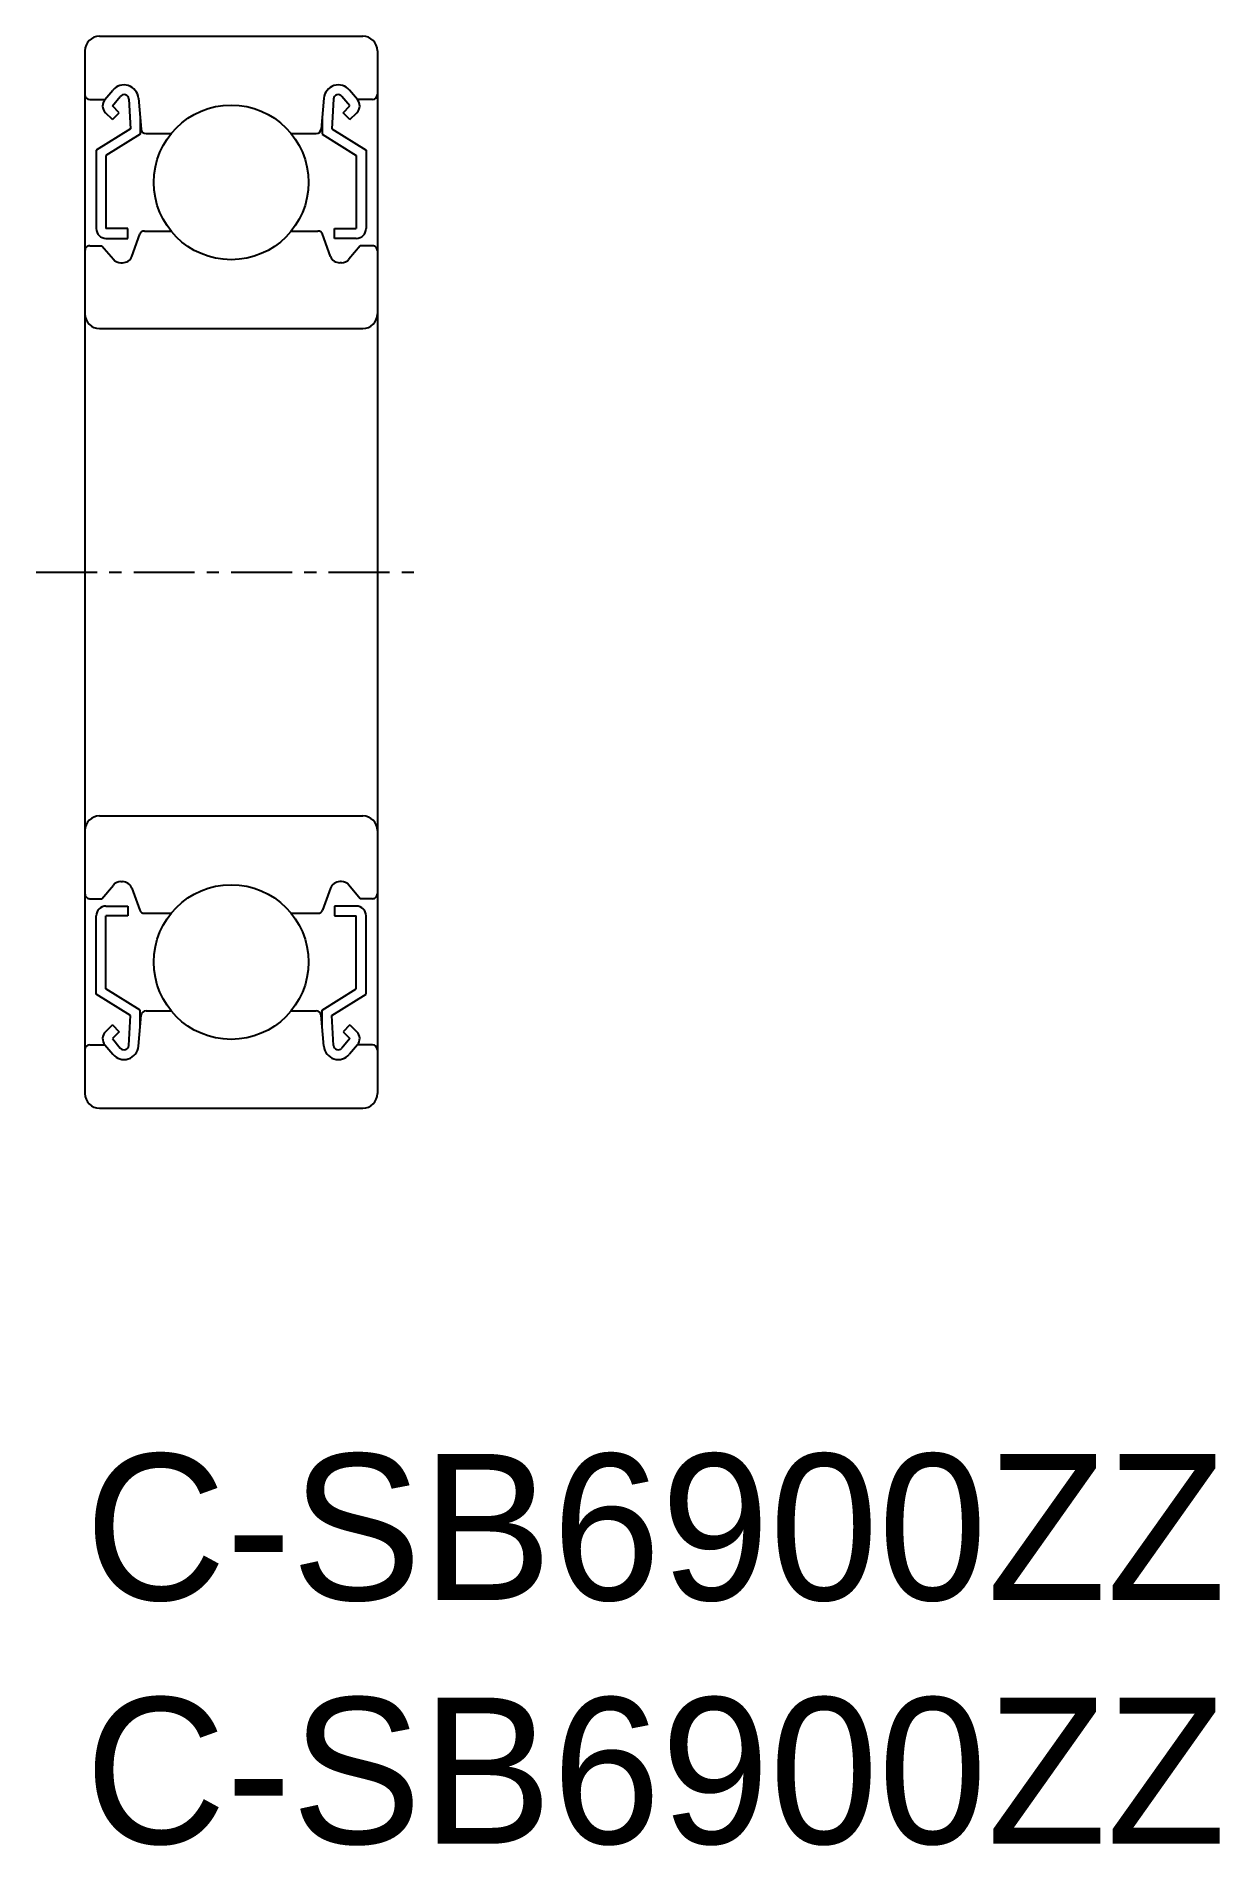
# Model space of a CAD drawing. Extents: x -1 to 23.3, y -8 to 29.1.
import ezdxf

# ---------------------------------------------------------------- set-up
doc = ezdxf.new("R2010")
doc.units = 0
doc.linetypes.add('CENTER', pattern=[2, 1.25, -0.25, 0.25, -0.25])
doc.layers.get('0').update_dxf_attribs({"linetype": 'CONTINUOUS'})
doc.layers.add('CENTER', color=1, linetype='CENTER')

msp = doc.modelspace()

# ---------------------------------------------------------------- linework, layer by layer
for p, q in [((0.3, 29.093), (5.7, 29.093)), ((0, 28.793), (0, 7.393)), ((6, 28.793), (6, 7.393)), ((0.41, 27.793), (0.572, 27.986)), ((0.563, 27.664), (0.726, 27.858)), ((5.437, 27.664), (5.274, 27.858)), ((5.59, 27.793), (5.428, 27.986)), ((0.1, 27.793), (0.41, 27.793)), ((0.563, 27.382), (0.422, 27.523)), ((0.705, 27.523), (0.563, 27.664)), ((0.563, 27.382), (0.705, 27.523)), ((0.899, 27.803), (0.932, 27.191)), ((1.098, 27.821), (1.153, 27.184)), ((4.902, 27.821), (4.847, 27.184)), ((5.101, 27.803), (5.068, 27.191)), ((5.295, 27.523), (5.437, 27.664)), ((5.437, 27.382), (5.295, 27.523)), ((5.437, 27.382), (5.578, 27.523)), ((5.9, 27.793), (5.59, 27.793)), ((0.932, 27.191), (0.232, 26.754)), ((1.132, 27.427), (1.132, 27.08)), ((4.868, 27.427), (4.868, 27.08)), ((5.068, 27.191), (5.768, 26.754)), ((0.232, 26.754), (0.232, 25.143)), ((1.132, 27.08), (0.432, 26.643)), ((1.253, 27.093), (1.767, 27.093)), ((4.233, 27.093), (4.747, 27.093)), ((4.868, 27.08), (5.568, 26.643)), ((5.768, 26.754), (5.768, 25.143)), ((0.432, 26.643), (0.432, 25.143)), ((5.568, 26.643), (5.568, 25.143)), ((0.882, 25.143), (0.432, 25.143)), ((0.432, 24.943), (0.882, 24.943)), ((0.882, 24.943), (0.882, 25.143)), ((0.961, 24.575), (1.125, 25.027)), ((1.219, 25.093), (1.767, 25.093)), ((4.233, 25.093), (4.781, 25.093)), ((5.039, 24.575), (4.875, 25.027)), ((5.118, 25.143), (5.568, 25.143)), ((5.118, 24.943), (5.118, 25.143)), ((5.568, 24.943), (5.118, 24.943)), ((0.1, 24.793), (0.35, 24.793)), ((0.35, 24.793), (0.584, 24.514)), ((5.65, 24.793), (5.416, 24.514)), ((5.9, 24.793), (5.65, 24.793)), ((0.737, 24.443), (0.773, 24.443)), ((5.263, 24.443), (5.227, 24.443)), ((0.3, 23.093), (5.7, 23.093)), ((0.3, 13.093), (5.7, 13.093)), ((0.35, 11.393), (0.584, 11.672)), ((0.737, 11.743), (0.773, 11.743)), ((0.961, 11.611), (1.125, 11.159)), ((5.039, 11.611), (4.875, 11.159)), ((5.263, 11.743), (5.227, 11.743)), ((5.65, 11.393), (5.416, 11.672)), ((0.1, 11.393), (0.35, 11.393)), ((0.432, 11.243), (0.882, 11.243)), ((0.882, 11.243), (0.882, 11.043)), ((5.568, 11.243), (5.118, 11.243)), ((5.118, 11.243), (5.118, 11.043)), ((5.9, 11.393), (5.65, 11.393)), ((0.232, 9.432), (0.232, 11.043)), ((0.432, 9.543), (0.432, 11.043)), ((0.882, 11.043), (0.432, 11.043)), ((1.219, 11.093), (1.767, 11.093)), ((4.233, 11.093), (4.781, 11.093)), ((5.118, 11.043), (5.568, 11.043)), ((5.568, 9.543), (5.568, 11.043)), ((5.768, 9.432), (5.768, 11.043)), ((0.932, 8.995), (0.232, 9.432)), ((1.132, 9.106), (0.432, 9.543)), ((0.782, 9.324), (0.782, 9.324)), ((4.868, 9.106), (5.568, 9.543)), ((5.068, 8.995), (5.768, 9.432)), ((0.899, 8.383), (0.932, 8.995)), ((0.957, 9.215), (0.957, 9.215)), ((1.098, 8.365), (1.153, 9.002)), ((1.132, 8.759), (1.132, 9.106)), ((1.253, 9.093), (1.767, 9.093)), ((4.233, 9.093), (4.747, 9.093)), ((4.902, 8.365), (4.847, 9.002)), ((4.868, 8.759), (4.868, 9.106)), ((5.101, 8.383), (5.068, 8.995)), ((0.563, 8.804), (0.422, 8.663)), ((0.563, 8.804), (0.705, 8.663)), ((0.705, 8.663), (0.563, 8.522)), ((5.437, 8.804), (5.295, 8.663)), ((5.295, 8.663), (5.437, 8.522)), ((5.437, 8.804), (5.578, 8.663)), ((0.1, 8.393), (0.41, 8.393)), ((0.41, 8.393), (0.572, 8.2)), ((0.563, 8.522), (0.726, 8.328)), ((5.437, 8.522), (5.274, 8.328)), ((5.59, 8.393), (5.428, 8.2)), ((5.9, 8.393), (5.59, 8.393)), ((0.3, 7.093), (5.7, 7.093))]:
    msp.add_line(p, q)
for centre in [(3, 26.093), (3, 10.093)]:
    msp.add_circle(centre, 1.587)
for centre, radius, start, end in [((0.3, 28.793), 0.3, 90, 180), ((5.7, 28.793), 0.3, 0, 90), ((0.1, 27.893), 0.1, 180.0001, 270), ((0.801, 27.795), 0.298, 5.0005, 140.1714), ((0.801, 27.795), 0.0983, 4.6646, 139.9739), ((5.199, 27.795), 0.298, 39.8286, 174.9997), ((5.199, 27.795), 0.0983, 40.0264, 175.3357), ((5.9, 27.893), 0.1, 269.9995, 359.9913), ((0.563, 27.664), 0.2, 139.8648, 225.0001), ((5.437, 27.664), 0.2, 314.9967, 40.1352), ((1.253, 27.193), 0.1, 185.1444, 270), ((4.747, 27.193), 0.1, 269.9995, 354.8557), ((0.432, 25.143), 0.2, 180.0001, 270), ((1.219, 24.993), 0.1, 89.9995, 160.1157), ((4.781, 24.993), 0.1, 19.8845, 90.0002), ((5.568, 25.143), 0.2, 269.9998, 359.9956), ((0.1, 24.693), 0.1, 89.9995, 180.0001), ((0.737, 24.643), 0.2, 220.1384, 270), ((0.773, 24.643), 0.2, 270, 340.1117), ((5.227, 24.643), 0.2, 199.8883, 269.9998), ((5.263, 24.643), 0.2, 269.9998, 319.8615), ((5.9, 24.693), 0.1, 359.9913, 90.0002), ((0.3, 23.393), 0.3, 180, 270), ((5.7, 23.393), 0.3, 270, 0), ((0.3, 12.793), 0.3, 90, 180), ((5.7, 12.793), 0.3, 0, 90), ((0.737, 11.543), 0.2, 90, 139.8616), ((0.773, 11.543), 0.2, 19.8883, 90), ((5.227, 11.543), 0.2, 90.0002, 160.1117), ((5.263, 11.543), 0.2, 40.1385, 90.0002), ((0.1, 11.493), 0.1, 179.9999, 270.0005), ((0.432, 11.043), 0.2, 90, 179.9999), ((1.219, 11.193), 0.1, 199.8843, 270.0005), ((4.781, 11.193), 0.1, 269.9998, 340.1155), ((5.568, 11.043), 0.2, 0.0044, 90.0002), ((5.9, 11.493), 0.1, 269.9998, 0.0087), ((1.253, 8.993), 0.1, 90, 174.8556), ((4.747, 8.993), 0.1, 5.1443, 90.0005), ((0.563, 8.522), 0.2, 134.9999, 220.1352), ((5.437, 8.522), 0.2, 319.8648, 45.0033), ((0.1, 8.293), 0.1, 90, 179.9999), ((0.801, 8.391), 0.298, 219.8286, 354.9995), ((0.801, 8.391), 0.0983, 220.0261, 355.3354), ((5.199, 8.391), 0.298, 185.0003, 320.1714), ((5.199, 8.391), 0.0983, 184.6643, 319.9736), ((5.9, 8.293), 0.1, 0.0087, 90.0005), ((0.3, 7.393), 0.3, 180, 270), ((5.7, 7.393), 0.3, 270, 0)]:
    msp.add_arc(centre, radius, start, end)
at = {"layer": 'CENTER', "color": 1, "linetype": 'CENTER'}
msp.add_line((-1, 18.093), (7, 18.093), dxfattribs=at)

# ---------------------------------------------------------------- texts
at = {"color": 7, "linetype": 'CONTINUOUS'}
for p in [(0, -3), (0, -8)]:
    msp.add_text('C-SB6900ZZ', height=3, dxfattribs=at).set_placement(p)

doc.saveas('drawing.dxf')
